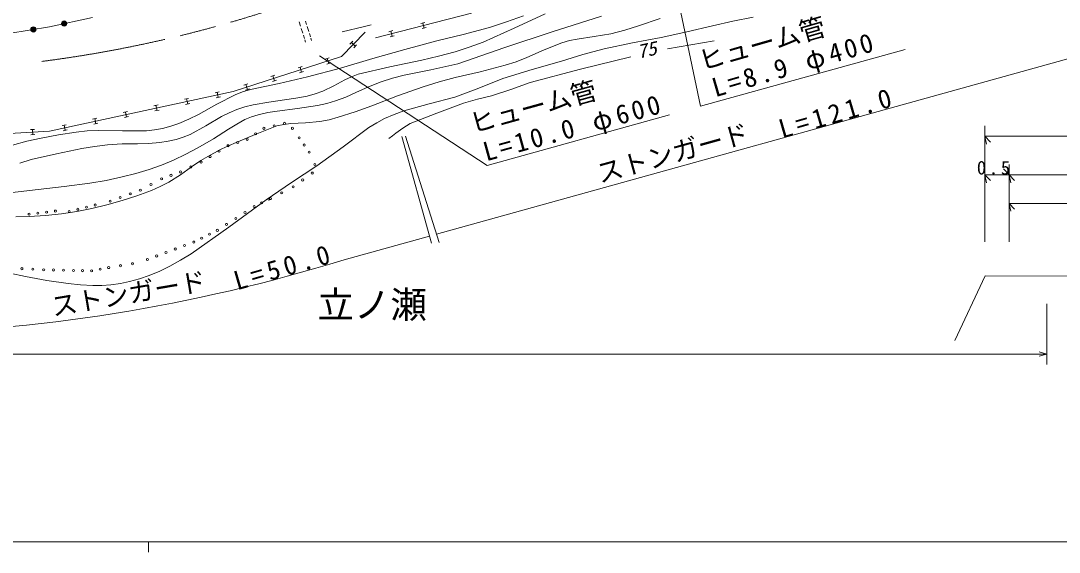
# Model space of a CAD drawing. Units: millimetres, scale not verified. Extents: x 40000 to 680000, y 20000 to 380000.
# Drawn here: x 255764 to 355358, y 204000 to 255007 of the extents above; entities that cross this region are included whole.
import ezdxf
from ezdxf.enums import TextEntityAlignment as Align

# ---------------------------------------------------------------- set-up
doc = ezdxf.new("R2010")
doc.units = ezdxf.units.MM
doc.header["$LTSCALE"] = 1000
doc.linetypes.add('CHAIN', pattern=[18.5, 12, -1.5, 3.5, -1.5])
doc.layers.add('S-BGD', color=7, linetype='Continuous', lineweight=13)
doc.layers.add('S-BGD-HTXT', color=7, linetype='Continuous', lineweight=13)
doc.styles.add('ＭＳ ゴシック', font='')
doc.styles.add('ＭＳ 明朝', font='')
doc.styles.get('ＭＳ ゴシック').set_extended_font_data('MS Gothic')
doc.styles.get('ＭＳ 明朝').set_extended_font_data('MS Mincho')

msp = doc.modelspace()

# ---------------------------------------------------------------- linework, layer by layer
at = {"layer": 'S-BGD'}
for p, q in [((317628, 262622), (320953, 246810)), ((262643, 255325), (258518, 254430)), ((283079, 254973), (283182, 254640)), ((289776, 253374), (298998, 255724)), ((302351, 254893), (303989, 255476)), ((306061, 255683), (303092, 254286)), ((306713, 253954), (311474, 255437)), ((315015, 254516), (317081, 255228)), ((324057, 254968), (322115, 254532)), ((326003, 255345), (324057, 254968)), ((258518, 254430), (254618, 253791)), ((282601, 254487), (282474, 254900)), ((282808, 253815), (282669, 254265)), ((283242, 254445), (283382, 253992)), ((286596, 253945), (288724, 254462)), ((289375, 254615), (288724, 254462)), ((291056, 253958), (291446, 254057)), ((291251, 254008), (291375, 253523)), ((294130, 254742), (294520, 254841)), ((294644, 254356), (294254, 254257)), ((294325, 254791), (294449, 254307)), ((298197, 253694), (300704, 254371)), ((303092, 254286), (300096, 252943)), ((300704, 254371), (302351, 254893)), ((312345, 253767), (313688, 254113)), ((313688, 254113), (315015, 254516)), ((322115, 254532), (319652, 253932)), ((282967, 253299), (282866, 253626)), ((283078, 252940), (283009, 253165)), ((283449, 253771), (283539, 253480)), ((283588, 253321), (283651, 253116)), ((286521, 251565), (288781, 253916)), ((287331, 252769), (287610, 253059)), ((291570, 253573), (291180, 253473)), ((292605, 252255), (295682, 253078)), ((295682, 253078), (298197, 253694)), ((302179, 252440), (306713, 253954)), ((307660, 252896), (308386, 253103)), ((308386, 253103), (309127, 253253)), ((309127, 253253), (310742, 253481)), ((310742, 253481), (312345, 253767)), ((317175, 253392), (314442, 252889)), ((319652, 253932), (317175, 253392)), ((322249, 253073), (320020, 252710)), ((287471, 252914), (287831, 252567)), ((287971, 252712), (287692, 252422)), ((289543, 251374), (292605, 252255)), ((295644, 234536), (359955, 252399)), ((297422, 252033), (295830, 251608)), ((298772, 252461), (297422, 252033)), ((297666, 250869), (302179, 252440)), ((300096, 252943), (298772, 252461)), ((304293, 251482), (305965, 252217)), ((305965, 252217), (307660, 252896)), ((311715, 252326), (309673, 251766)), ((314442, 252889), (311715, 252326)), ((320020, 252710), (317799, 252317)), ((320953, 246810), (340590, 252264)), ((276123, 248220), (286521, 251565)), ((284410, 251638), (300497, 241128)), ((284953, 251323), (285336, 251447)), ((285144, 251385), (285298, 250909)), ((286412, 250473), (289543, 251374)), ((294213, 251239), (291167, 250588)), ((295830, 251608), (294213, 251239)), ((302236, 250732), (303276, 251079)), ((303276, 251079), (304293, 251482)), ((307634, 251145), (304801, 250327)), ((309673, 251766), (307634, 251145)), ((314265, 251547), (309440, 250348)), ((282353, 250487), (282736, 250610)), ((282890, 250134), (282506, 250011)), ((282545, 250549), (282698, 250073)), ((283271, 249631), (286412, 250473)), ((285489, 250971), (285106, 250847)), ((291167, 250588), (288121, 249876)), ((292528, 249794), (295106, 250302)), ((295106, 250302), (297666, 250869)), ((297411, 249559), (299834, 250117)), ((299834, 250117), (302236, 250732)), ((304801, 250327), (301981, 249450)), ((309440, 250348), (304616, 249086)), ((277790, 248417), (280536, 248994)), ((279754, 249651), (280137, 249774)), ((280290, 249298), (279907, 249175)), ((279945, 249712), (280099, 249236)), ((280536, 248994), (283271, 249631)), ((286828, 249335), (285792, 248766)), ((287467, 249635), (286828, 249335)), ((288121, 249876), (287467, 249635)), ((289099, 248651), (290317, 249131)), ((290317, 249131), (291409, 249490)), ((291409, 249490), (292528, 249794)), ((294371, 248668), (295877, 249141)), ((295877, 249141), (297411, 249559)), ((301981, 249450), (299698, 248537)), ((304616, 249086), (302774, 248424)), ((258503, 244422), (276123, 248220)), ((274405, 248105), (274798, 248190)), ((274602, 248148), (274707, 247659)), ((276323, 247906), (277041, 248188)), ((277041, 248188), (277790, 248417)), ((277154, 248814), (277537, 248938)), ((277691, 248462), (277307, 248338)), ((277346, 248876), (277499, 248400)), ((284731, 248252), (283998, 247990)), ((285792, 248766), (284731, 248252)), ((286942, 247688), (287902, 248114)), ((287902, 248114), (289099, 248651)), ((291884, 247787), (294371, 248668)), ((299698, 248537), (297398, 247682)), ((302774, 248424), (300906, 247816)), ((271468, 247472), (271862, 247557)), ((271967, 247068), (271574, 246984)), ((271665, 247515), (271770, 247026)), ((274904, 247701), (274510, 247616)), ((274563, 246993), (276323, 247906)), ((279557, 247205), (278064, 246945)), ((281053, 247405), (279557, 247205)), ((282159, 247566), (281053, 247405)), ((283245, 247785), (282159, 247566)), ((283998, 247990), (283245, 247785)), ((284236, 246887), (285107, 247074)), ((285107, 247074), (285961, 247319)), ((285961, 247319), (286942, 247688)), ((289425, 246852), (291884, 247787)), ((294943, 247046), (292487, 246347)), ((297398, 247682), (294943, 247046)), ((298222, 247108), (295653, 246150)), ((299554, 247491), (298222, 247108)), ((300906, 247816), (299554, 247491)), ((265595, 246206), (265988, 246291)), ((265792, 246249), (265897, 245760)), ((268532, 246839), (268925, 246924)), ((269030, 246435), (268637, 246351)), ((268728, 246882), (268834, 246393)), ((271873, 245551), (272807, 246015)), ((272807, 246015), (274563, 246993)), ((275737, 246179), (275018, 245810)), ((276481, 246491), (275737, 246179)), ((277268, 246748), (276481, 246491)), ((278064, 246945), (277268, 246748)), ((278547, 245989), (279444, 246194)), ((279444, 246194), (280360, 246342)), ((280360, 246342), (282307, 246585)), ((282307, 246585), (284236, 246887)), ((286204, 245744), (287821, 246268)), ((287821, 246268), (289425, 246852)), ((291566, 246008), (290662, 245611)), ((292487, 246347), (291566, 246008)), ((295653, 246150), (293106, 245135)), ((259722, 244941), (260115, 245025)), ((262658, 245574), (263052, 245658)), ((263157, 245170), (262764, 245085)), ((262855, 245616), (262960, 245127)), ((266094, 245803), (265700, 245718)), ((270148, 244876), (270920, 245145)), ((270920, 245145), (271873, 245551)), ((275018, 245810), (273521, 244927)), ((275697, 244603), (276470, 245089)), ((276470, 245089), (277265, 245517)), ((277265, 245517), (277895, 245781)), ((277895, 245781), (278547, 245989)), ((280317, 244914), (280982, 245058)), ((280982, 245058), (281668, 245145)), ((281668, 245145), (283056, 245207)), ((283056, 245207), (284434, 245330)), ((284434, 245330), (285325, 245507)), ((285325, 245507), (286204, 245744)), ((289897, 245209), (289153, 244749)), ((290662, 245611), (289897, 245209)), ((293106, 245135), (292406, 244701)), ((300497, 241128), (317965, 245980)), ((245694, 243614), (258503, 244422)), ((256685, 244558), (257087, 244583)), ((257118, 244084), (256716, 244059)), ((256886, 244571), (256917, 244072)), ((257730, 243733), (259388, 244058)), ((259388, 244058), (261064, 244325)), ((260220, 244537), (259827, 244452)), ((259918, 244983), (260024, 244494)), ((261064, 244325), (262138, 244436)), ((262138, 244436), (263230, 244488)), ((263230, 244488), (265532, 244436)), ((265532, 244436), (267813, 244444)), ((267813, 244444), (268589, 244525)), ((268589, 244525), (269364, 244667)), ((269364, 244667), (270148, 244876)), ((272001, 244099), (271349, 243829)), ((273521, 244927), (272001, 244099)), ((274232, 243672), (275697, 244603)), ((276207, 243234), (278258, 244105)), ((278258, 244105), (280317, 244914)), ((289153, 244749), (286669, 242900)), ((291725, 244207), (291400, 243955)), ((292406, 244701), (291725, 244207)), ((348210, 241226), (348210, 244929)), ((254980, 243083), (256344, 243436)), ((256344, 243436), (257730, 243733)), ((264068, 243108), (262840, 242955)), ((265504, 243184), (264068, 243108)), ((266944, 243199), (265504, 243184)), ((268023, 243229), (266944, 243199)), ((269098, 243319), (268023, 243229)), ((269893, 243436), (269098, 243319)), ((270664, 243611), (269893, 243436)), ((271349, 243829), (270664, 243611)), ((272743, 242796), (274232, 243672)), ((275043, 242701), (276207, 243234)), ((291400, 243955), (291075, 243700)), ((295161, 233663), (292319, 243895)), ((295901, 233733), (292646, 243924)), ((348372, 243165), (348210, 243929)), ((348210, 243929), (348751, 243367)), ((348210, 243929), (381054, 243929)), ((259183, 242248), (256764, 241696)), ((261619, 242743), (259183, 242248)), ((262840, 242955), (261619, 242743)), ((270421, 241633), (271597, 242188)), ((271597, 242188), (272743, 242796)), ((273018, 241582), (273917, 242120)), ((273917, 242120), (275043, 242701)), ((286669, 242900), (284152, 241100)), ((256764, 241696), (255669, 241353)), ((268080, 240739), (269261, 241158)), ((269261, 241158), (270421, 241633)), ((272149, 240992), (273018, 241582)), ((284152, 241100), (281716, 239482)), ((348210, 233780), (348210, 241226)), ((350541, 241226), (350541, 233780)), ((265481, 240014), (266783, 240346)), ((266783, 240346), (268080, 240739)), ((269966, 239530), (271068, 240232)), ((271068, 240232), (272149, 240992)), ((348372, 239462), (348210, 240226)), ((348210, 240226), (348751, 239664)), ((348210, 240226), (350541, 240226)), ((350541, 240226), (350000, 240787)), ((350379, 240989), (350541, 240226)), ((350703, 239462), (350541, 240226)), ((350541, 240226), (351082, 239664)), ((350541, 240226), (378723, 240226)), ((257447, 238817), (259922, 239091)), ((259922, 239091), (262399, 239426)), ((262399, 239426), (263945, 239690)), ((263945, 239690), (265481, 240014)), ((268293, 238729), (269144, 239103)), ((269144, 239103), (269966, 239530)), ((281716, 239482), (279313, 237813)), ((253330, 238347), (257447, 238817)), ((265483, 237750), (266893, 238209)), ((266893, 238209), (268293, 238729)), ((262576, 236985), (264032, 237337)), ((264032, 237337), (265483, 237750)), ((279313, 237813), (275722, 235204)), ((350703, 236720), (350541, 237483)), ((350541, 237483), (351082, 236921)), ((350541, 237483), (364529, 237483)), ((255298, 236176), (256576, 236216)), ((256576, 236216), (258131, 236321)), ((258131, 236321), (259680, 236486)), ((259680, 236486), (261133, 236706)), ((261133, 236706), (262576, 236985)), ((275722, 235204), (272092, 232642)), ((286770, 232072), (294971, 234349)), ((272092, 232642), (271097, 232027)), ((270072, 231464), (269089, 230991)), ((271097, 232027), (270072, 231464)), ((256205, 230455), (254722, 230772)), ((258256, 230092), (256205, 230455)), ((260315, 229789), (258256, 230092)), ((267153, 230247), (266197, 229976)), ((268081, 230572), (267153, 230247)), ((269089, 230991), (268081, 230572)), ((345343, 224321), (348263, 230512)), ((348263, 230512), (364850, 230454)), ((261493, 229659), (260315, 229789)), ((262661, 229590), (261493, 229659)), ((263540, 229592), (262661, 229590)), ((264416, 229654), (263540, 229592)), ((265316, 229786), (264416, 229654)), ((266197, 229976), (265316, 229786)), ((354178, 222021), (354178, 227853)), ((353428, 223236), (354178, 223021)), ((67747, 223021), (354178, 223021)), ((354178, 223021), (353428, 222807))]:
    msp.add_line(p, q, dxfattribs=at)
for centre, radius in [((259922, 254735), 249), ((256970, 254176), 249), ((256970, 254176), 220), ((256970, 254176), 191), ((256970, 254176), 161), ((256970, 254176), 132), ((256970, 254176), 97.5), ((256970, 254176), 67.5), ((256970, 254176), 38.7), ((256970, 254176), 7.5), ((259922, 254735), 220), ((259922, 254735), 191), ((259922, 254735), 161), ((259922, 254735), 132), ((259922, 254735), 97.5), ((259922, 254735), 67.5), ((259922, 254735), 38.7), ((259922, 254735), 7.5), ((280075, 244924), 99.5), ((281063, 245162), 99.5), ((278286, 244157), 99.5), ((279087, 244685), 99.5), ((281813, 244685), 99.5), ((275644, 243015), 99.5), ((276565, 243322), 99.5), ((277485, 243628), 99.5), ((282461, 243765), 99.5), ((282938, 243083), 99.5), ((273918, 241970), 99.5), ((274781, 242492), 99.5), ((283415, 242401), 99.5), ((272066, 240970), 99.5), ((273054, 241447), 99.5), ((283960, 241209), 99.5), ((270174, 240169), 99.5), ((271078, 240493), 99.5), ((283722, 240391), 99.5), ((268251, 239300), 99.5), ((269271, 239845), 99.5), ((281881, 239062), 99.5), ((282802, 239726), 99.5), ((265300, 238050), 99.5), ((266266, 238403), 99.5), ((267231, 238755), 99.5), ((279700, 237937), 99.5), ((280791, 238499), 99.5), ((262073, 237119), 99.5), ((262903, 237323), 99.5), ((264334, 237698), 99.5), ((278157, 237178), 99.5), ((278862, 237536), 99.5), ((279567, 237894), 99.5), ((256559, 236440), 99.5), ((257400, 236542), 99.5), ((258241, 236643), 99.5), ((259083, 236744), 99.5), ((260412, 236710), 99.5), ((261242, 236914), 99.5), ((276385, 236036), 99.5), ((277271, 236607), 99.5), ((275499, 235465), 99.5), ((273113, 234145), 99.5), ((273863, 234519), 99.5), ((274613, 234894), 99.5), ((270581, 233102), 99.5), ((271472, 233436), 99.5), ((272364, 233770), 99.5), ((267908, 232100), 99.5), ((268799, 232434), 99.5), ((269690, 232768), 99.5), ((255877, 231214), 99.5), ((256917, 231162), 99.5), ((257956, 231111), 99.5), ((258911, 231089), 99.5), ((259865, 231066), 99.5), ((260819, 231043), 99.5), ((261688, 231026), 99.5), ((262557, 231009), 99.5), ((263375, 231162), 99.5), ((264193, 231316), 99.5), ((265335, 231503), 99.5), ((266477, 231691), 99.5)]:
    msp.add_circle(centre, radius, dxfattribs=at)
at = {"layer": 'S-BGD', "linetype": 'CHAIN'}
for centre, start, end in [((242516, 370129), 277.30936, 288.24214), ((240227, 369827), 262.45599, 277.69543)]:
    msp.add_arc(centre, 120000, start, end, dxfattribs=at)
at = {"layer": 'S-BGD'}
msp.add_arc((239413, 384902), 160000, 270.99593, 287.21654, dxfattribs=at)
at = {"layer": 'S-BGD-HTXT'}
for p, q in [((40000, 205000), (579000, 205000)), ((268000, 205000), (268000, 204000))]:
    msp.add_line(p, q, dxfattribs=at)

# ---------------------------------------------------------------- texts
at = {"layer": 'S-BGD', "style": 'ＭＳ ゴシック'}
for s, rotation, p in [('ヒューム管', 16, (321249, 249691)), ('ヒューム管', 15.5, (299277, 243665)), ('ストンガード', 15.5, (311456, 238894)), ('ストンガード', 9.7, (258953, 226111))]:
    msp.add_text(s, height=1833, rotation=rotation, dxfattribs=at).set_placement(p, align=Align.BOTTOM_LEFT)
at = {"layer": 'S-BGD', "style": 'ＭＳ 明朝', "oblique": 15, "width": 1.05}
msp.add_text('75', height=1320, rotation=12.3, dxfattribs=at).set_placement((315105, 250988), align=Align.BOTTOM_LEFT)
at = {"layer": 'S-BGD', "style": 'ＭＳ ゴシック'}
msp.add_text('立ノ瀬', height=2566, dxfattribs=at).set_placement((284211, 225711), align=Align.BOTTOM_LEFT)
at = {"layer": 'S-BGD', "char_height": 1833, "attachment_point": 7, "style": 'ＭＳ ゴシック'}
for s, insert, rotation in [('\\T1.24;L=8.9\\~φ400', (322504, 247180), 16.2), ('\\T1.32;L=121.0', (328782, 243665), 16.2), ('\\T1.24;L=10.0\\~φ600', (300532, 241028), 15.4), ('\\T1.32;L=50.0', (276507, 229100), 16.2)]:
    msp.add_mtext(s, dxfattribs=dict(at, insert=insert, rotation=rotation))
at = {"layer": 'S-BGD', "insert": (347455, 240226), "char_height": 1320, "attachment_point": 7, "style": 'ＭＳ ゴシック'}
msp.add_mtext('\\T1.28;0.5', dxfattribs=at)

doc.saveas('drawing.dxf')
